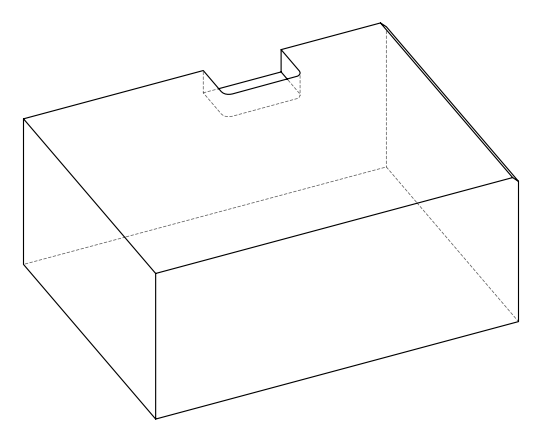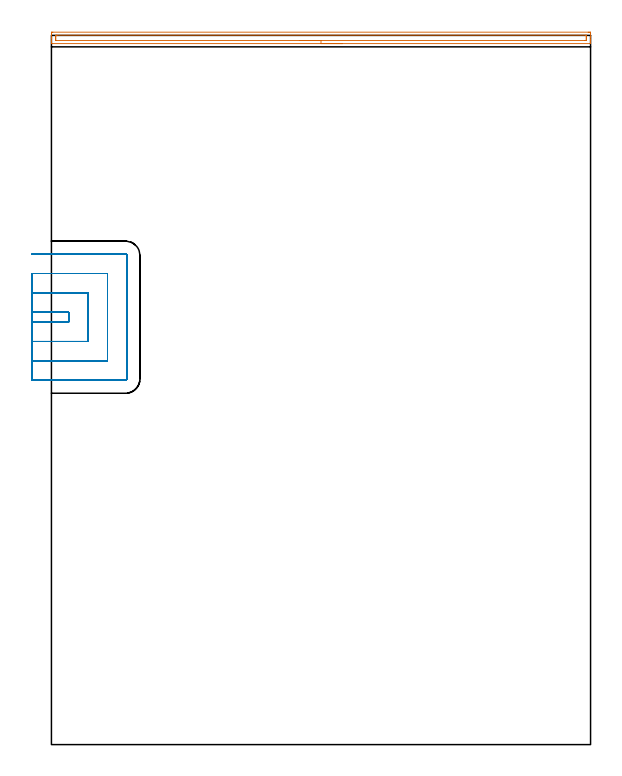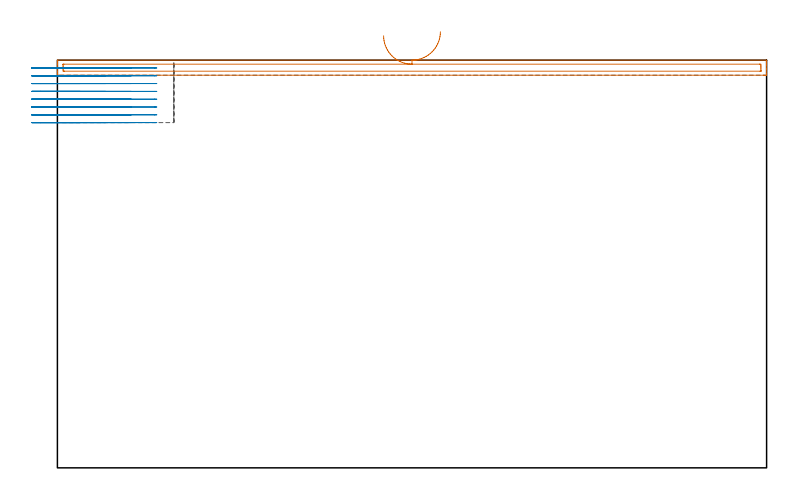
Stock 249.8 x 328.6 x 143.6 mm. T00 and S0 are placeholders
(PLAN: 2 operations, 1 tool changes, 13.5 min)
(1 AREA_MILL | FG_CHAMFER_SURFACE | UGT0205_001 | 4.19 min | 3513 mm3)
(2 MILL_SLOT | SLOT_PARTIAL_RECTANGULAR | NXT0201_011 | Follow Part, ap 3, ae 75% | 9.34 min | 63179 mm3)
(TOOL UGT0205_001 | Chamfer Mill 20 x 3 x 45 deg. | D20 FL50 Z2)
(TOOL NXT0201_011 | ENDMILL 12mm [2P460-1200-NA 1630] | D12 FL38 Z6)
(OP 1 AREA_MILL)
G17 G21 G94 G90
T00 M6
G54
G17 G0 G90 X134.9 Y324.8 S1061 M3
G43 Z153.6 H0
G94 G1 X134.862 Z152.728 F250.
X134.748 Z151.863
X134.559 Z151.012
X134.297 Z150.18
X133.963 Z149.374
X133.56 Z148.6
X133.092 Z147.864
X132.56 Z147.172
X131.971 Z146.529
X131.328 Z145.939
X130.636 Z145.408
X129.9 Z144.94
X129.126 Z144.537
X128.32 Z144.203
X127.488 Z143.941
X126.636 Z143.752
X125.772 Z143.638
X124.9 Z143.6
X0.179
X0.007 Y324.802 Z143.589
X0.005 Y324.803 Z143.588
X0. Y325.161 Z143.239
Y325.416 Z142.984
Y326.128 Z142.267
Y327.366 Z141.031
Y328.772 Z139.624
Y329.39 Z139.006
X0.003 Y329.653 Z138.743
X0.01 Y330.091 Z138.305
X0.179 Y330.095 Z138.302
X0.628 Y330.1 Z138.3
X248.719
X249.172 Y330.099 Z138.301
X249.621 Y330.095 Z138.303
X249.79 Y330.091 Z138.305
X249.8 Y329.653 Z138.743
Y327.891 Z140.504
Y326.484 Z141.912
Y326.128 Z142.267
Y325.416 Z142.984
Y325.162 Z143.238
X249.795 Y324.803 Z143.588
X249.619 Y324.8 Z143.6
X124.9
Y326.214 Z142.186
X2.328 Y326.215 Z142.185
X2.038 Y326.22 Z142.18
X2.01 Y326.221 Z142.179
X2.006 Y326.244 Z142.156
X2.002 Y326.279 Z142.121
X2.001 Y326.313 Z142.087
X2. Y326.538 Z141.862
Y327.009 Z141.391
Y327.419 Z140.981
X2.002 Y327.891 Z140.509
X2.007 Y328.294 Z140.106
X2.022 Y328.679 Z139.721
X2.416 Y328.684 Z139.716
X2.504 Y328.685 Z139.715
X247.472
X247.762 Y328.68 Z139.72
X247.79 Y328.679 Z139.721
X247.794 Y328.656 Z139.744
X247.798 Y328.621 Z139.779
X247.799 Y328.587 Z139.813
X247.8 Y328.362 Z140.038
Y327.891 Z140.509
Y327.481 Z140.919
X247.798 Y327.009 Z141.391
X247.793 Y326.606 Z141.794
X247.778 Y326.221 Z142.179
X247.384 Y326.216 Z142.184
X247.296 Y326.215 Z142.185
X124.9 Y326.214 Z142.186
X124.028 Z142.224
X123.164 Z142.338
X122.312 Z142.526
X121.48 Z142.789
X120.674 Z143.123
X119.9 Z143.525
X119.164 Z143.994
X118.472 Z144.525
X117.829 Z145.115
X117.24 Z145.758
X116.708 Z146.45
X116.24 Z147.186
X115.837 Z147.96
X115.503 Z148.766
X115.241 Z149.598
X115.052 Z150.449
X114.938 Z151.314
X114.9 Z152.186
G0 Z153.6
M5
M2
(OP 2 MILL_SLOT)
G17 G21 G94 G90
T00 M6
G54
G17 G0 G90 X-9. Y195.8 S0 M3
G43 Z153.6 H1
Z140.85
G94 G1 X-6. F250.
X8. F500.
Y200.3
X-6.
X-9. F250.
Y186.8
X-6.
X17. F500.
Y209.3
X-6.
X-9. F250.
Y177.8
X-6.
X26. F500.
Y218.3
X-6.
X-9. F250.
Y168.8
X-6.
X34.3 F500.
G3 X35. Y169.5 R0.7
G1 Y226.6
G3 X34.3 Y227.3 R0.7
G1 X-6.
X-9. F250.
G0 Y195.8 Z138.1
G1 X-6.
X8. F500.
Y200.3
X-6.
X-9. F250.
Y186.8
X-6.
X17. F500.
Y209.3
X-6.
X-9. F250.
Y177.8
X-6.
X26. F500.
Y218.3
X-6.
X-9. F250.
Y168.8
X-6.
X34.3 F500.
G3 X35. Y169.5 R0.7
G1 Y226.6
G3 X34.3 Y227.3 R0.7
G1 X-6.
X-9. F250.
G0 Y195.8 Z135.35
G1 X-6.
X8. F500.
Y200.3
X-6.
X-9. F250.
Y186.8
X-6.
X17. F500.
Y209.3
X-6.
X-9. F250.
Y177.8
X-6.
X26. F500.
Y218.3
X-6.
X-9. F250.
Y168.8
X-6.
X34.3 F500.
G3 X35. Y169.5 R0.7
G1 Y226.6
G3 X34.3 Y227.3 R0.7
G1 X-6.
X-9. F250.
G0 Y195.8 Z132.6
G1 X-6.
X8. F500.
Y200.3
X-6.
X-9. F250.
Y186.8
X-6.
X17. F500.
Y209.3
X-6.
X-9. F250.
Y177.8
X-6.
X26. F500.
Y218.3
X-6.
X-9. F250.
Y168.8
X-6.
X34.3 F500.
G3 X35. Y169.5 R0.7
G1 Y226.6
G3 X34.3 Y227.3 R0.7
G1 X-6.
X-9. F250.
G0 Y195.8 Z129.85
G1 X-6.
X8. F500.
Y200.3
X-6.
X-9. F250.
Y186.8
X-6.
X17. F500.
Y209.3
X-6.
X-9. F250.
Y177.8
X-6.
X26. F500.
Y218.3
X-6.
X-9. F250.
Y168.8
X-6.
X34.3 F500.
G3 X35. Y169.5 R0.7
G1 Y226.6
G3 X34.3 Y227.3 R0.7
G1 X-6.
X-9. F250.
G0 Y195.8 Z127.1
G1 X-6.
X8. F500.
Y200.3
X-6.
X-9. F250.
Y186.8
X-6.
X17. F500.
Y209.3
X-6.
X-9. F250.
Y177.8
X-6.
X26. F500.
Y218.3
X-6.
X-9. F250.
Y168.8
X-6.
X34.3 F500.
G3 X35. Y169.5 R0.7
G1 Y226.6
G3 X34.3 Y227.3 R0.7
G1 X-6.
X-9. F250.
G0 Y195.8 Z124.35
G1 X-6.
X8. F500.
Y200.3
X-6.
X-9. F250.
Y186.8
X-6.
X17. F500.
Y209.3
X-6.
X-9. F250.
Y177.8
X-6.
X26. F500.
Y218.3
X-6.
X-9. F250.
Y168.8
X-6.
X34.3 F500.
G3 X35. Y169.5 R0.7
G1 Y226.6
G3 X34.3 Y227.3 R0.7
G1 X-6.
X-9. F250.
G0 Y195.8 Z121.6
G1 X-6.
X8. F500.
Y200.3
X-6.
X-9. F250.
Y186.8
X-6.
X17. F500.
Y209.3
X-6.
X-9. F250.
Y177.8
X-6.
X26. F500.
Y218.3
X-6.
X-9. F250.
Y168.8
X-6.
X34.3 F500.
G3 X35. Y169.5 R0.7
G1 Y226.6
G3 X34.3 Y227.3 R0.7
G1 X-6.
X-9. F250.
G0 Z153.6
M5
M2
